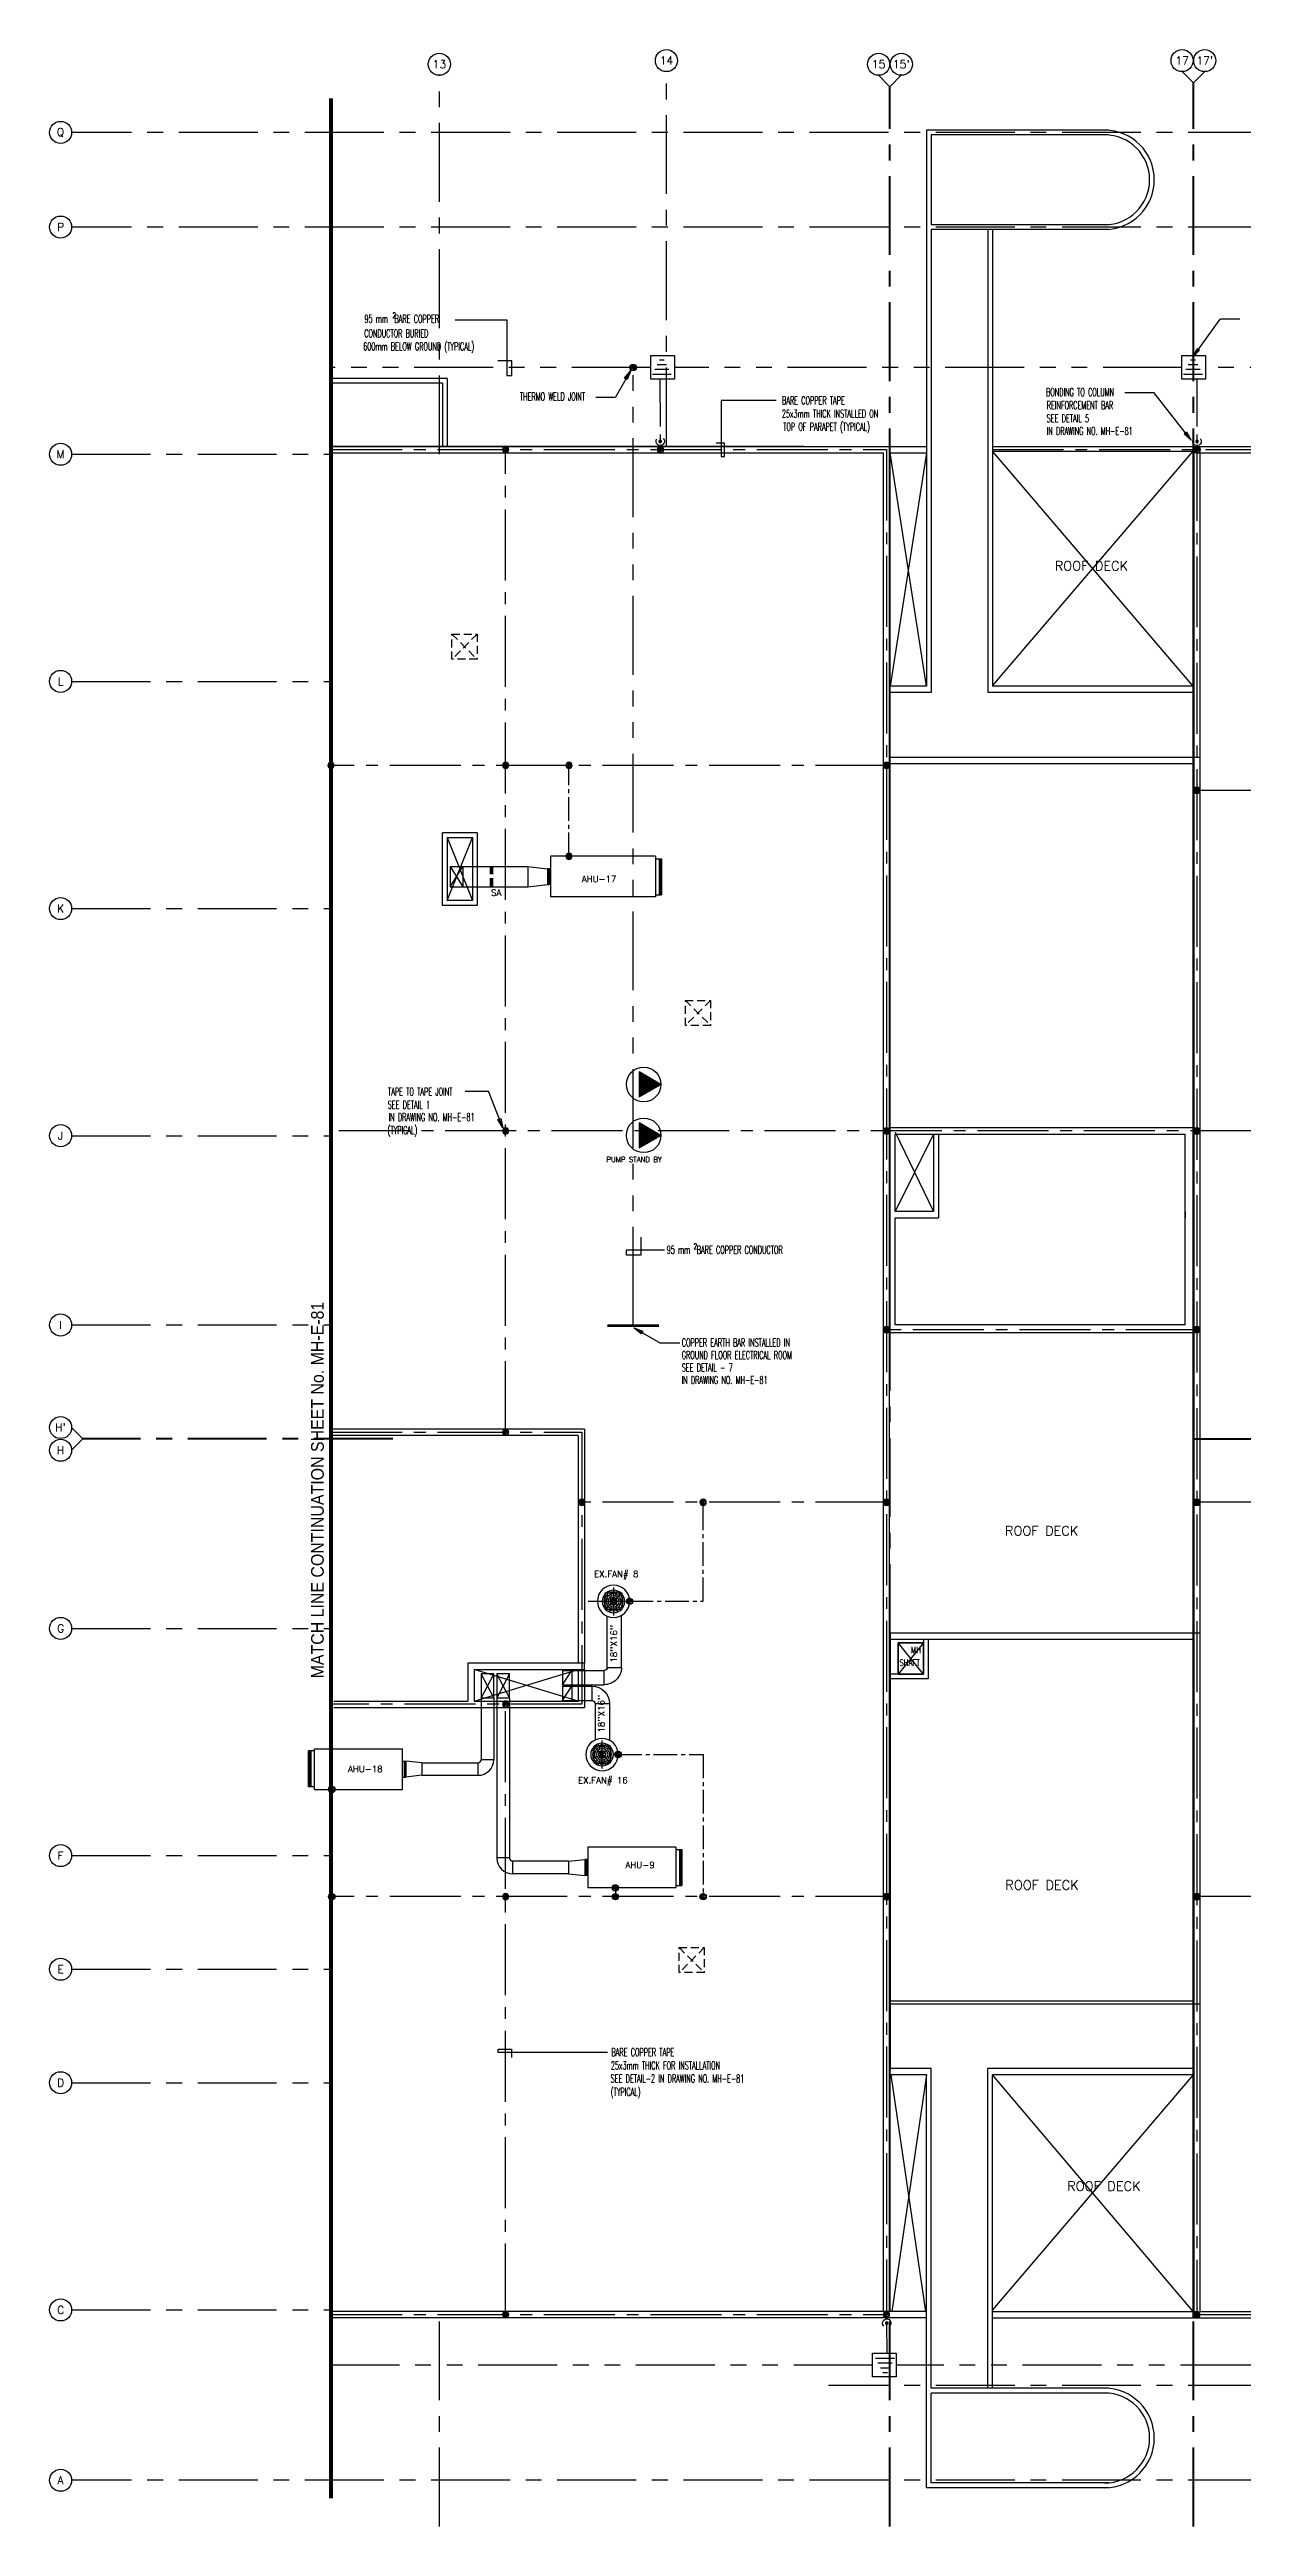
# Model space of a CAD drawing. Extents: x -141293 to -141213.7, y 99698.2 to 99776.7.
# Drawn here: x -141293 to -141255.2, y 99698.2 to 99776.7 of the extents above; entities that cross this region are included whole.
import ezdxf
from ezdxf.enums import TextEntityAlignment as Align

# ---------------------------------------------------------------- set-up
doc = ezdxf.new("R2010")
doc.units = 0
doc.header["$MEASUREMENT"] = 0
for name, pattern in [('CENTER2', [1.125, 0.75, -0.125, 0.125, -0.125]), ('CENTERX2', [4, 2.5, -0.5, 0.5, -0.5]), ('HIDDEN', [0.375, 0.25, -0.125]), ('PHANTOM', [2.5, 1.25, -0.25, 0.25, -0.25, 0.25, -0.25])]:
    doc.linetypes.add(name, pattern=pattern)
doc.layers.get('0').update_dxf_attribs({"linetype": 'CONTINUOUS'})
for name, color, linetype in [('AX', 6, 'CONTINUOUS'), ('AX-CR', 7, 'CONTINUOUS'), ('AX-TXT', 6, 'CONTINUOUS'), ('AXES', 11, 'CENTERX2'), ('BLOCK$0$TXT', 2, 'CONTINUOUS'), ('COL', 9, 'CONTINUOUS'), ('DOOR', 9, 'CONTINUOUS'), ('DOOR-NO', 5, 'CONTINUOUS'), ('DUCT', 3, 'CONTINUOUS'), ('EARTHING', 4, 'PHANTOM'), ('EJ', 11, 'CONTINUOUS'), ('ELEV', 2, 'CONTINUOUS'), ('EXDUCT', 3, 'CONTINUOUS'), ('L-NING', 4, 'CONTINUOUS'), ('PROJ-L', 11, 'CONTINUOUS'), ('RM-NAME', 4, 'CONTINUOUS'), ('ROOF', 7, 'CONTINUOUS'), ('SHAFT', 11, 'CONTINUOUS'), ('TXT1', 2, 'CONTINUOUS'), ('WALL', 3, 'CONTINUOUS')]:
    doc.layers.add(name, color=color, linetype=linetype)
doc.styles.add('BLOCK$0$ROMANS', font='ROMANS.shx', dxfattribs={"width": 0.6, "height": 0.14})
doc.styles.add('ROMANC', font='romanc', dxfattribs={"height": 0.1})
doc.styles.add('ROMANS', font='ROMANS.shx', dxfattribs={"height": 200})
doc.styles.get("Standard").update_dxf_attribs({"font": 'TXT.shx', "height": 200})
doc.styles.add('TTXT', font='swisse.ttf', dxfattribs={"width": 0.6})
doc.dimstyles.get("Standard").update_dxf_attribs({"dimtxt": 0.18, "dimasz": 0.18, "dimexe": 0.18, "dimexo": 0.0625, "dimgap": 0.09, "dimtad": 0, "dimtih": 1, "dimtoh": 1, "dimdec": 4, "dimzin": 0, "dimdsep": 46, "dimtxsty": 'Standard', "dimcen": 0.09, "dimadec": 0, "dimazin": 0, "dimtfac": 1, "dimtdec": 4, "dimtofl": 0, "dimtmove": 0, "dimatfit": 3, "dimfxl": 0, "dimtolj": 1, "dimtzin": 0, "dimarcsym": 0})

# ---------------------------------------------------------------- blocks, each defined once
blk = doc.blocks.new('AXU')
at = {"layer": 'AX-CR'}
blk.add_circle((0, 350), 350, dxfattribs=at)
at = {"layer": 'AX-TXT', "style": 'ROMANS'}
blk.add_attdef('AX', text='', height=250, dxfattribs=at).set_placement((0, 350), align=Align.MIDDLE)
blk = doc.blocks.new('AXL')
at = {"layer": 'AX-CR'}
blk.add_circle((-350, 0), 350, dxfattribs=at)
at = {"layer": 'AX-TXT', "style": 'ROMANS'}
blk.add_attdef('AX', text='', height=250, dxfattribs=at).set_placement((-350, 0), align=Align.MIDDLE)
blk = doc.blocks.new('*X15')
at = {"color": 0}
for p, q in [((91.354, 13.254), (91.434, 13.334)), ((91.362, 13.226), (91.462, 13.327)), ((91.369, 13.304), (91.384, 13.32)), ((91.377, 13.206), (91.483, 13.312)), ((91.398, 13.192), (91.497, 13.291)), ((91.426, 13.185), (91.504, 13.263))]:
    blk.add_line(p, q, dxfattribs=at)
blk = doc.blocks.new('SCC')
at = {"layer": 'L-NING'}
blk.add_circle((0, 0), 0.125, dxfattribs=at)
at = {"layer": 'L-NING', "xscale": 1.666666666666667, "yscale": 1.666666666666667, "zscale": 1.666666666666667}
blk.add_blockref('*X15', (-152.382, -22.099), dxfattribs=at)
blk = doc.blocks.new('*X14')
at = {"color": 0}
for p, q in [((91.35, 13.25), (91.43, 13.33)), ((91.36, 13.23), (91.46, 13.33)), ((91.37, 13.3), (91.38, 13.32)), ((91.38, 13.21), (91.48, 13.31)), ((91.4, 13.19), (91.5, 13.29)), ((91.43, 13.18), (91.5, 13.26))]:
    blk.add_line(p, q, dxfattribs=at)
blk = doc.blocks.new('AXR')
at = {"layer": 'AX-CR'}
blk.add_circle((350, 0), 350, dxfattribs=at)
at = {"layer": 'AX-TXT', "style": 'ROMANS'}
blk.add_attdef('AX', text='', height=250, dxfattribs=at).set_placement((350, 0), align=Align.MIDDLE)
blk = doc.blocks.new('*X18')
at = {"color": 0}
for p, q in [((91.35, 13.25), (91.43, 13.33)), ((91.36, 13.23), (91.46, 13.33)), ((91.37, 13.3), (91.38, 13.32)), ((91.38, 13.21), (91.48, 13.31)), ((91.4, 13.19), (91.5, 13.29)), ((91.43, 13.18), (91.5, 13.26))]:
    blk.add_line(p, q, dxfattribs=at)

msp = doc.modelspace()

# ---------------------------------------------------------------- hatches: boundary and pattern name
at = {"layer": 'AX'}
h = msp.add_hatch(dxfattribs=at)
h.set_pattern_fill('ANSI31', color=2, scale=80, angle=180, style=0)
h.set_pattern_definition([(225.0000004, (-141376.076002, 99838.827347), (0.00707106774, -0.00707106784), [])])
h.paths.add_polyline_path([(-141273.643, 99743.946), (-141274.33, 99744.343), (-141274.33, 99743.549)])
h = msp.add_hatch(dxfattribs=at)
h.set_pattern_fill('ANSI31', color=2, scale=80, angle=180, style=0)
h.set_pattern_definition([(225.0000004, (-141376.076002, 99837.212864), (0.00707106774, -0.00707106784), [])])
h.paths.add_polyline_path([(-141273.643, 99742.332), (-141274.33, 99742.729), (-141274.33, 99741.935)])
at = {"layer": 'DOOR-NO'}
h = msp.add_hatch(dxfattribs=at)
h.set_pattern_fill('ANSI37', color=11, scale=100, angle=180, style=0)
h.set_pattern_definition([(225, (-141282.737499, 99909.951349), (0.0088388347, -0.0088388348), []), (315, (-141282.737499, 99909.951349), (0.0088388347, 0.0088388348), [])])
h.paths.add_polyline_path([(-141277.193, 99750.785), (-141277.243, 99750.785), (-141277.243, 99750.279), (-141277.193, 99750.279)])
h = msp.add_hatch(dxfattribs=at)
h.set_pattern_fill('ANSI37', color=11, scale=100, angle=180, style=0)
h.set_pattern_definition([(315, (-141276.239735, 99881.665313), (-0.0088388347, -0.0088388348), []), (225, (-141276.239735, 99881.665313), (-0.0088388347, 0.0088388348), [])])
h.paths.add_polyline_path([(-141281.785, 99722.499), (-141281.735, 99722.499), (-141281.735, 99721.993), (-141281.785, 99721.993)])
h = msp.add_hatch(dxfattribs=at)
h.set_pattern_fill('ANSI37', color=11, scale=100, angle=180, style=0)
h.set_pattern_definition([(225, (-141281.551735, 99878.544594), (0.0088388347, -0.0088388348), []), (315, (-141281.551735, 99878.544594), (0.0088388347, 0.0088388348), [])])
h.paths.add_polyline_path([(-141276.007, 99719.378), (-141276.057, 99719.378), (-141276.057, 99718.872), (-141276.007, 99718.872)])

# ---------------------------------------------------------------- linework, layer by layer
at = {"layer": 'AX', "color": 2, "linetype": 'HIDDEN'}
for p, q in [((-141279.06, 99750.857), (-141279.06, 99750.207)), ((-141279.026, 99750.857), (-141279.026, 99750.207)), ((-141278.986, 99750.857), (-141278.986, 99750.207))]:
    msp.add_line(p, q, dxfattribs=at)
at = {"layer": 'AX', "color": 2}
for p, q in [((-141274.33, 99744.343), (-141274.33, 99743.549)), ((-141273.643, 99743.946), (-141274.33, 99744.343)), ((-141274.33, 99743.549), (-141273.643, 99743.946)), ((-141274.33, 99742.729), (-141274.33, 99741.935)), ((-141273.643, 99742.332), (-141274.33, 99742.729)), ((-141274.33, 99741.935), (-141273.643, 99742.332))]:
    msp.add_line(p, q, dxfattribs=at)
at = {"layer": 'AX', "color": 3}
for centre, major_axis, start_param, end_param in [((-141274.192, 99743.946), (0.388, 0.388), 5.497787, 11.780972), ((-141274.192, 99742.332), (-0.388, 0.388), 3.926991, 10.210176)]:
    msp.add_ellipse(centre, major_axis=major_axis, ratio=1, start_param=start_param, end_param=end_param, dxfattribs=at)
at = {"layer": 'AXES'}
for p, q in [((-141280.669, 99763.921), (-141280.669, 99775.933)), ((-141273.469, 99764.171), (-141273.469, 99776.05)), ((-141266.393, 99775.583), (-141266.743, 99775.933)), ((-141266.393, 99698.237), (-141266.393, 99775.583)), ((-141266.373, 99775.583), (-141266.023, 99775.933)), ((-141266.373, 99698.237), (-141266.373, 99775.583)), ((-141256.773, 99775.7), (-141257.123, 99776.05)), ((-141256.773, 99698.237), (-141256.773, 99775.7)), ((-141256.773, 99698.237), (-141256.773, 99775.7)), ((-141256.753, 99775.7), (-141256.403, 99776.05)), ((-141256.753, 99698.237), (-141256.753, 99775.7)), ((-141256.753, 99698.237), (-141256.753, 99775.7)), ((-141214.429, 99774.121), (-141292.328, 99774.121)), ((-141214.429, 99771.121), (-141292.328, 99771.121)), ((-141292.328, 99763.921), (-141284.103, 99763.921)), ((-141292.328, 99756.721), (-141284.103, 99756.721)), ((-141292.328, 99749.521), (-141284.103, 99749.521)), ((-141292.328, 99742.321), (-141284.103, 99742.321)), ((-141292.328, 99736.321), (-141284.103, 99736.321)), ((-141291.978, 99732.721), (-141292.328, 99733.071)), ((-141291.978, 99732.701), (-141292.328, 99732.351)), ((-141282.145, 99732.721), (-141291.978, 99732.721)), ((-141282.145, 99732.701), (-141291.978, 99732.701)), ((-141292.328, 99726.701), (-141284.103, 99726.701)), ((-141292.328, 99719.501), (-141284.103, 99719.501)), ((-141292.328, 99715.901), (-141284.103, 99715.901)), ((-141292.328, 99712.301), (-141284.103, 99712.301)), ((-141292.328, 99705.101), (-141284.103, 99705.101)), ((-141280.669, 99698.237), (-141280.669, 99705.101)), ((-141214.429, 99702.701), (-141268.333, 99702.701)), ((-141214.429, 99699.701), (-141292.328, 99699.701))]:
    msp.add_line(p, q, dxfattribs=at)
at = {"layer": 'COL'}
for p, q in [((-141256.773, 99742.571), (-141266.393, 99742.571)), ((-141266.223, 99742.371), (-141257.023, 99742.371)), ((-141264.998, 99739.921), (-141266.223, 99739.921)), ((-141266.223, 99739.721), (-141264.848, 99739.721)), ((-141276.069, 99725.601), (-141279.769, 99725.601)), ((-141279.569, 99725.401), (-141276.069, 99725.401)), ((-141276.069, 99725.401), (-141276.069, 99725.601)), ((-141284.019, 99724.401), (-141279.769, 99724.401)), ((-141284.019, 99724.201), (-141279.769, 99724.201))]:
    msp.add_line(p, q, dxfattribs=at)
msp.add_lwpolyline([(-141276.069, 99725.401), (-141276.069, 99725.601)], dxfattribs=at)
at = {"layer": 'DOOR', "color": 0, "linetype": 'Continuous'}
for p, q in [((-141256.553, 99726.551), (-141266.393, 99726.551)), ((-141256.773, 99726.351), (-141266.393, 99726.351))]:
    msp.add_line(p, q, dxfattribs=at)
at = {"layer": 'DOOR-NO'}
for p, q in [((-141277.143, 99751.177), (-141277.143, 99749.887)), ((-141273.813, 99751.177), (-141277.143, 99751.177)), ((-141273.813, 99751.177), (-141273.813, 99749.887)), ((-141273.813, 99751.098), (-141273.624, 99751.098)), ((-141273.7, 99751.098), (-141273.7, 99749.956)), ((-141273.669, 99751.098), (-141273.669, 99749.956)), ((-141273.651, 99751.107), (-141273.651, 99749.965)), ((-141273.624, 99751.098), (-141273.624, 99749.956)), ((-141273.813, 99749.887), (-141277.143, 99749.887)), ((-141273.813, 99749.956), (-141273.624, 99749.956)), ((-141284.625, 99721.599), (-141284.625, 99722.889)), ((-141284.625, 99721.599), (-141284.625, 99722.889)), ((-141284.625, 99722.889), (-141281.835, 99722.889)), ((-141281.835, 99721.599), (-141281.835, 99722.889)), ((-141284.814, 99721.677), (-141284.814, 99722.82)), ((-141284.625, 99722.82), (-141284.814, 99722.82)), ((-141284.787, 99721.677), (-141284.787, 99722.82)), ((-141284.769, 99721.677), (-141284.769, 99722.82)), ((-141284.737, 99721.677), (-141284.737, 99722.82)), ((-141284.625, 99721.677), (-141284.814, 99721.677)), ((-141284.625, 99721.599), (-141281.835, 99721.599)), ((-141275.957, 99719.77), (-141275.957, 99718.48)), ((-141273.167, 99719.77), (-141275.957, 99719.77)), ((-141273.167, 99719.77), (-141273.167, 99718.48)), ((-141273.167, 99719.77), (-141273.167, 99718.48)), ((-141273.167, 99719.692), (-141272.978, 99719.692)), ((-141273.054, 99719.692), (-141273.054, 99718.549)), ((-141273.023, 99719.692), (-141273.023, 99718.549)), ((-141273.005, 99719.692), (-141273.005, 99718.549)), ((-141272.978, 99719.692), (-141272.978, 99718.549)), ((-141273.167, 99718.48), (-141275.957, 99718.48)), ((-141273.167, 99718.549), (-141272.978, 99718.549))]:
    msp.add_line(p, q, dxfattribs=at)
at = {"layer": 'DOOR-NO', "color": 3}
for p, q in [((-141281.785, 99722.499), (-141281.785, 99721.993)), ((-141281.735, 99722.499), (-141281.735, 99721.993)), ((-141276.057, 99719.378), (-141276.057, 99718.872)), ((-141276.007, 99719.378), (-141276.007, 99718.872))]:
    msp.add_line(p, q, dxfattribs=at)
at = {"layer": 'DUCT'}
for p, q in [((-141280.328, 99750.857), (-141280.328, 99750.207)), ((-141280.328, 99750.857), (-141277.866, 99750.857)), ((-141279.928, 99750.857), (-141279.928, 99750.207)), ((-141277.866, 99750.857), (-141277.243, 99750.785)), ((-141277.866, 99750.857), (-141277.866, 99750.207)), ((-141277.143, 99750.785), (-141277.243, 99750.785)), ((-141280.328, 99750.207), (-141277.866, 99750.207)), ((-141277.866, 99750.207), (-141277.243, 99750.279)), ((-141277.143, 99750.279), (-141277.243, 99750.279)), ((-141275.411, 99727.827), (-141274.883, 99727.827)), ((-141275.411, 99727.299), (-141275.411, 99727.827)), ((-141274.883, 99727.827), (-141274.883, 99727.299)), ((-141274.883, 99727.827), (-141274.883, 99727.299)), ((-141274.883, 99727.299), (-141275.411, 99727.299)), ((-141275.775, 99722.967), (-141275.775, 99722.439)), ((-141275.247, 99722.967), (-141275.775, 99722.967)), ((-141275.247, 99722.439), (-141275.247, 99722.967)), ((-141281.835, 99722.499), (-141281.735, 99722.499)), ((-141281.221, 99722.446), (-141281.735, 99722.499)), ((-141281.221, 99722.446), (-141281.221, 99722.046)), ((-141275.775, 99722.439), (-141275.247, 99722.439)), ((-141281.835, 99721.993), (-141281.735, 99721.993)), ((-141281.221, 99722.046), (-141281.735, 99721.993)), ((-141276.57, 99719.325), (-141276.057, 99719.378)), ((-141276.57, 99719.325), (-141276.57, 99718.925)), ((-141275.957, 99719.378), (-141276.057, 99719.378)), ((-141276.57, 99718.925), (-141276.057, 99718.872)), ((-141275.957, 99718.872), (-141276.057, 99718.872))]:
    msp.add_line(p, q, dxfattribs=at)
at = {"layer": 'DUCT', "color": 2}
for p, q in [((-141280.328, 99750.857), (-141279.928, 99750.207)), ((-141280.328, 99750.207), (-141279.928, 99750.857))]:
    msp.add_line(p, q, dxfattribs=at)
at = {"layer": 'DUCT', "color": 3}
for p, q in [((-141277.243, 99750.785), (-141277.243, 99750.279)), ((-141277.193, 99750.785), (-141277.193, 99750.279))]:
    msp.add_line(p, q, dxfattribs=at)
at = {"layer": 'DUCT', "color": 11}
for p, q in [((-141275.424, 99727.668), (-141275.48, 99727.69)), ((-141275.411, 99727.299), (-141274.883, 99727.827)), ((-141275.313, 99727.624), (-141275.368, 99727.646)), ((-141275.313, 99727.729), (-141275.355, 99727.773)), ((-141275.149, 99727.559), (-141275.271, 99727.686)), ((-141275.149, 99727.559), (-141275.257, 99727.602)), ((-141275.212, 99727.725), (-141275.233, 99727.781)), ((-141275.149, 99727.559), (-141275.19, 99727.669)), ((-141275.149, 99727.559), (-141275.026, 99727.686)), ((-141275.149, 99727.559), (-141275.107, 99727.669)), ((-141275.149, 99727.559), (-141275.041, 99727.602)), ((-141275.147, 99728.001), (-141275.147, 99727.114)), ((-141275.086, 99727.725), (-141275.065, 99727.781)), ((-141274.985, 99727.729), (-141274.943, 99727.773)), ((-141274.985, 99727.624), (-141274.929, 99727.646)), ((-141274.873, 99727.668), (-141274.818, 99727.69)), ((-141274.873, 99727.668), (-141274.818, 99727.69)), ((-141275.956, 99727.563), (-141274.468, 99727.563)), ((-141275.42, 99727.441), (-141275.475, 99727.417)), ((-141275.445, 99727.559), (-141275.385, 99727.559)), ((-141275.31, 99727.489), (-141275.365, 99727.465)), ((-141275.313, 99727.39), (-141275.355, 99727.347)), ((-141275.254, 99727.283), (-141275.275, 99727.227)), ((-141275.149, 99727.56), (-141275.271, 99727.433)), ((-141275.149, 99727.559), (-141275.255, 99727.513)), ((-141275.212, 99727.395), (-141275.233, 99727.339)), ((-141275.149, 99727.56), (-141275.19, 99727.451)), ((-141275.149, 99727.56), (-141275.026, 99727.433)), ((-141275.149, 99727.56), (-141275.107, 99727.451)), ((-141275.149, 99727.559), (-141275.042, 99727.513)), ((-141275.086, 99727.395), (-141275.065, 99727.339)), ((-141275.043, 99727.283), (-141275.022, 99727.227)), ((-141274.987, 99727.489), (-141274.932, 99727.465)), ((-141274.985, 99727.39), (-141274.943, 99727.347)), ((-141274.853, 99727.559), (-141274.913, 99727.559)), ((-141274.877, 99727.441), (-141274.822, 99727.417)), ((-141274.877, 99727.441), (-141274.822, 99727.417)), ((-141275.775, 99722.967), (-141275.247, 99722.439)), ((-141275.677, 99722.876), (-141275.719, 99722.919)), ((-141275.618, 99722.984), (-141275.64, 99723.04)), ((-141275.576, 99722.871), (-141275.597, 99722.928)), ((-141275.511, 99722.266), (-141275.511, 99723.152)), ((-141275.45, 99722.871), (-141275.429, 99722.928)), ((-141275.408, 99722.984), (-141275.386, 99723.04)), ((-141275.349, 99722.876), (-141275.307, 99722.919)), ((-141275.788, 99722.598), (-141275.844, 99722.576)), ((-141275.785, 99722.826), (-141275.839, 99722.85)), ((-141275.809, 99722.707), (-141275.749, 99722.707)), ((-141275.677, 99722.642), (-141275.733, 99722.62)), ((-141275.675, 99722.778), (-141275.73, 99722.802)), ((-141275.677, 99722.537), (-141275.719, 99722.494)), ((-141275.618, 99722.429), (-141275.64, 99722.373)), ((-141275.513, 99722.706), (-141275.636, 99722.833)), ((-141275.513, 99722.707), (-141275.636, 99722.58)), ((-141275.513, 99722.707), (-141275.621, 99722.664)), ((-141275.513, 99722.707), (-141275.62, 99722.754)), ((-141275.576, 99722.542), (-141275.597, 99722.485)), ((-141275.513, 99722.706), (-141275.555, 99722.815)), ((-141275.513, 99722.707), (-141275.555, 99722.598)), ((-141275.513, 99722.706), (-141275.391, 99722.833)), ((-141275.513, 99722.706), (-141275.471, 99722.815)), ((-141275.513, 99722.707), (-141275.407, 99722.754)), ((-141275.513, 99722.707), (-141275.405, 99722.664)), ((-141275.513, 99722.707), (-141275.391, 99722.58)), ((-141275.513, 99722.707), (-141275.471, 99722.598)), ((-141275.45, 99722.542), (-141275.429, 99722.485)), ((-141275.408, 99722.429), (-141275.386, 99722.373)), ((-141275.352, 99722.778), (-141275.297, 99722.802)), ((-141275.349, 99722.642), (-141275.293, 99722.62)), ((-141275.349, 99722.537), (-141275.307, 99722.494)), ((-141275.217, 99722.707), (-141275.277, 99722.707)), ((-141275.242, 99722.826), (-141275.187, 99722.85)), ((-141275.238, 99722.598), (-141275.182, 99722.576)), ((-141275.101, 99722.707), (-141275.157, 99722.707))]:
    msp.add_line(p, q, dxfattribs=at)
at = {"layer": 'DUCT', "color": 1}
for p, q in [((-141275.254, 99727.837), (-141275.275, 99727.893)), ((-141275.043, 99727.837), (-141275.022, 99727.893)), ((-141274.737, 99727.559), (-141274.793, 99727.559)), ((-141274.737, 99727.559), (-141274.793, 99727.559))]:
    msp.add_line(p, q, dxfattribs=at)
at = {"layer": 'DUCT', "linetype": 'ByBlock'}
for p, q in [((-141278.946, 99725.261), (-141279.346, 99724.501)), ((-141278.946, 99724.501), (-141279.346, 99725.261)), ((-141278.446, 99724.501), (-141278.846, 99725.261)), ((-141278.446, 99725.261), (-141278.846, 99724.501)), ((-141279.346, 99724.501), (-141279.346, 99722.516)), ((-141278.946, 99724.501), (-141278.946, 99722.553)), ((-141278.846, 99724.501), (-141278.846, 99719.425)), ((-141278.446, 99724.501), (-141278.446, 99719.425)), ((-141281.221, 99722.446), (-141279.446, 99722.446)), ((-141279.446, 99722.446), (-141279.446, 99722.046)), ((-141279.346, 99722.553), (-141278.946, 99722.553)), ((-141281.221, 99722.046), (-141279.446, 99722.046)), ((-141278.446, 99719.433), (-141278.846, 99719.433)), ((-141278.346, 99719.325), (-141278.346, 99718.925)), ((-141276.57, 99719.325), (-141278.346, 99719.325)), ((-141276.57, 99718.925), (-141278.346, 99718.925))]:
    msp.add_line(p, q, dxfattribs=at)
for points in [[(-141279.346, 99725.261), (-141279.346, 99724.501), (-141278.946, 99724.501), (-141278.946, 99725.261)], [(-141278.846, 99725.261), (-141278.846, 99724.501), (-141278.446, 99724.501), (-141278.446, 99725.261)]]:
    msp.add_lwpolyline(points, close=True, dxfattribs=at)
for centre, radius, start, end in [((-141279.446, 99722.546), 0.1, 270, 0), ((-141279.446, 99722.546), 0.5, 270, 0), ((-141278.346, 99719.425), 0.5, 180, 270), ((-141278.346, 99719.425), 0.1, 180, 270)]:
    msp.add_arc(centre, radius, start, end, dxfattribs=at)
at = {"layer": 'DUCT', "extrusion": (0, 0, -1)}
for centre, major_axis, start_param, end_param in [((-141275.147, 99727.563), (0.362, -0.362), 5.497787, 11.780972), ((-141275.511, 99722.703), (0.362, 0.362), 3.926991, 10.210176)]:
    msp.add_ellipse(centre, major_axis=major_axis, ratio=1, start_param=start_param, end_param=end_param, dxfattribs=at)
at = {"layer": 'DUCT', "color": 11, "extrusion": (0, 0, -1)}
for centre, major_axis, start_param, end_param in [((-141275.147, 99727.559), (0.253, -0.253), 5.497787, 11.780972), ((-141275.147, 99727.559), (-0.211, -0.211), 3.926991, 10.210176), ((-141275.147, 99727.559), (0.168, -0.168), 5.497787, 11.780972), ((-141275.147, 99727.559), (0.126, -0.126), 5.497787, 11.780972), ((-141275.147, 99727.559), (-0.0832, -0.0832), 3.926991, 10.210176), ((-141275.511, 99722.707), (-0.253, 0.253), 5.497787, 11.780972), ((-141275.511, 99722.707), (-0.211, 0.211), 5.497787, 11.780972), ((-141275.511, 99722.707), (0.168, 0.168), 3.926991, 10.210176), ((-141275.511, 99722.707), (-0.126, 0.126), 5.497787, 11.780972), ((-141275.511, 99722.707), (-0.0832, 0.0832), 5.497787, 11.780972)]:
    msp.add_ellipse(centre, major_axis=major_axis, ratio=1, start_param=start_param, end_param=end_param, dxfattribs=at)
at = {"layer": 'EARTHING', "ltscale": 2}
for p, q in [((-141273.968, 99766.671), (-141284.103, 99766.671)), ((-141274.524, 99736.929), (-141274.524, 99766.671)), ((-141257.128, 99766.671), (-141273.218, 99766.671)), ((-141221.478, 99766.671), (-141256.378, 99766.671)), ((-141275.335, 99736.321), (-141273.714, 99736.321)), ((-141275.335, 99736.286), (-141273.714, 99736.286)), ((-141274.524, 99736.321), (-141274.524, 99736.929)), ((-141266.935, 99703.351), (-141284.103, 99703.351)), ((-141244.677, 99703.351), (-141266.185, 99703.351))]:
    msp.add_line(p, q, dxfattribs=at)
at = {"layer": 'EJ', "color": 8}
for p, q in [((-141256.773, 99704.851), (-141256.773, 99764.021)), ((-141256.753, 99704.851), (-141256.753, 99764.171)), ((-141266.393, 99754.121), (-141266.393, 99756.371)), ((-141266.373, 99754.121), (-141266.373, 99756.371)), ((-141266.393, 99742.571), (-141266.393, 99754.121)), ((-141266.373, 99742.571), (-141266.373, 99754.121)), ((-141256.753, 99754.121), (-141256.753, 99736.071)), ((-141266.373, 99739.921), (-141266.373, 99742.571)), ((-141266.393, 99736.621), (-141266.393, 99741.871)), ((-141266.393, 99739.846), (-141266.393, 99736.571)), ((-141266.373, 99736.071), (-141266.373, 99739.721))]:
    msp.add_line(p, q, dxfattribs=at)
at = {"layer": 'EJ'}
for p, q in [((-141266.393, 99712.701), (-141266.393, 99726.551)), ((-141266.393, 99712.701), (-141266.393, 99714.801)), ((-141266.373, 99712.701), (-141266.373, 99714.801))]:
    msp.add_line(p, q, dxfattribs=at)
at = {"layer": 'ELEV', "linetype": 'CENTER2', "const_width": 0.12}
msp.add_lwpolyline([(-141284.103, 99699.13), (-141284.103, 99775.2)], dxfattribs=at)
at = {"layer": 'EXDUCT', "linetype": 'ByBlock'}
for p, q in [((-141275.346, 99725.469), (-141275.346, 99727.092)), ((-141274.896, 99725.469), (-141274.896, 99727.118)), ((-141276.765, 99724.919), (-141276.465, 99725.369)), ((-141276.765, 99725.369), (-141276.765, 99724.919)), ((-141276.765, 99725.369), (-141275.446, 99725.369)), ((-141276.465, 99725.369), (-141276.465, 99724.919)), ((-141275.446, 99724.919), (-141275.446, 99725.369)), ((-141275.346, 99725.469), (-141274.896, 99725.469)), ((-141276.765, 99724.919), (-141275.446, 99724.919)), ((-141276.765, 99724.869), (-141275.827, 99724.869)), ((-141276.765, 99724.419), (-141276.465, 99724.869)), ((-141276.765, 99724.869), (-141276.765, 99724.419)), ((-141276.465, 99724.869), (-141276.465, 99724.419)), ((-141275.827, 99724.419), (-141275.827, 99724.869)), ((-141276.765, 99724.419), (-141275.827, 99724.419)), ((-141275.727, 99724.319), (-141275.277, 99724.319)), ((-141275.727, 99724.319), (-141275.727, 99723.167)), ((-141275.277, 99724.319), (-141275.277, 99723.158))]:
    msp.add_line(p, q, dxfattribs=at)
at = {"layer": 'EXDUCT', "linetype": 'ByBlock', "extrusion": (0, 0, -1)}
for centre, major_axis, start_param, end_param in [((-141275.446, 99725.469), (0.0707, 0.0707), 0.785398, 2.356194), ((-141275.446, 99725.469), (-0.389, 0.389), 2.356194, 3.926991), ((-141275.827, 99724.319), (-0.389, 0.389), 0.785398, 2.356194), ((-141275.827, 99724.319), (-0.0707, 0.0707), 0.785398, 2.356194)]:
    msp.add_ellipse(centre, major_axis=major_axis, ratio=1, start_param=start_param, end_param=end_param, dxfattribs=at)
at = {"layer": 'L-NING', "color": 11, "linetype": 'Continuous'}
for p, q in [((-141255.295, 99768.208), (-141255.912, 99768.208)), ((-141275.703, 99765.733), (-141275.088, 99765.733)), ((-141258.938, 99765.882), (-141258.022, 99765.882)), ((-141279.851, 99743.728), (-141279.113, 99743.728)), ((-141273.047, 99735.746), (-141273.662, 99735.746))]:
    msp.add_line(p, q, dxfattribs=at)
at = {"layer": 'L-NING', "linetype": 'Continuous'}
for p, q in [((-141273.69, 99766.914), (-141273.54, 99766.914)), ((-141256.85, 99766.914), (-141256.7, 99766.914)), ((-141273.915, 99766.464), (-141273.315, 99766.464)), ((-141273.84, 99766.614), (-141273.39, 99766.614)), ((-141273.765, 99766.764), (-141273.465, 99766.764)), ((-141257.075, 99766.464), (-141256.475, 99766.464)), ((-141257, 99766.614), (-141256.55, 99766.614)), ((-141256.925, 99766.764), (-141256.625, 99766.764)), ((-141266.238, 99703.558), (-141266.838, 99703.558)), ((-141266.313, 99703.408), (-141266.763, 99703.408)), ((-141266.388, 99703.258), (-141266.688, 99703.258)), ((-141266.463, 99703.108), (-141266.613, 99703.108))]:
    msp.add_line(p, q, dxfattribs=at)
at = {"layer": 'L-NING', "linetype": 'CENTER2', "ltscale": 2}
for p, q in [((-141273.676, 99766.296), (-141273.671, 99764.331)), ((-141256.656, 99766.296), (-141256.651, 99764.331)), ((-141266.477, 99703.726), (-141266.482, 99704.681))]:
    msp.add_line(p, q, dxfattribs=at)
at = {"layer": 'L-NING', "linetype": 'CENTER2', "ltscale": 3}
for p, q in [((-141284.103, 99764.071), (-141266.493, 99764.071)), ((-141278.569, 99732.921), (-141278.569, 99764.071)), ((-141266.493, 99764.071), (-141266.493, 99704.951)), ((-141263.128, 99764.071), (-141224.235, 99764.071)), ((-141256.653, 99764.06), (-141256.653, 99704.851)), ((-141266.493, 99754.06), (-141284.103, 99754.06)), ((-141224.235, 99753.268), (-141256.653, 99753.268)), ((-141224.235, 99742.471), (-141284.103, 99742.471)), ((-141256.653, 99736.171), (-141266.493, 99736.171)), ((-141284.103, 99732.921), (-141276.153, 99732.921)), ((-141276.153, 99732.921), (-141276.153, 99724.301)), ((-141266.493, 99730.7), (-141276.153, 99730.7)), ((-141224.235, 99730.7), (-141256.653, 99730.7)), ((-141276.153, 99724.301), (-141284.103, 99724.301)), ((-141278.569, 99704.951), (-141278.569, 99724.301)), ((-141266.493, 99718.2), (-141284.103, 99718.2)), ((-141224.235, 99718.2), (-141256.653, 99718.2)), ((-141284.103, 99704.951), (-141266.493, 99704.951)), ((-141256.653, 99704.951), (-141224.235, 99704.951))]:
    msp.add_line(p, q, dxfattribs=at)
at = {"layer": 'L-NING', "linetype": 'CENTER2'}
for p, q in [((-141276.56, 99751.177), (-141276.56, 99754.06)), ((-141272.307, 99727.563), (-141272.307, 99730.7)), ((-141274.636, 99727.563), (-141272.307, 99727.563)), ((-141275, 99722.707), (-141272.307, 99722.707)), ((-141272.307, 99722.707), (-141272.307, 99718.2)), ((-141284.079, 99721.599), (-141284.079, 99718.2)), ((-141275.088, 99718.48), (-141275.088, 99718.2))]:
    msp.add_line(p, q, dxfattribs=at)
at = {"layer": 'L-NING', "color": 11, "linetype": 'Continuous'}
for points in [[(-141280.173, 99768.178), (-141278.53, 99768.178), (-141278.53, 99766.414), (-141278.376, 99766.414), (-141278.376, 99766.886), (-141278.817, 99766.886)], [(-141269.994, 99765.628), (-141271.734, 99765.628), (-141271.734, 99763.852), (-141271.63, 99763.852), (-141271.63, 99764.268), (-141271.89, 99764.268)], [(-141273.531, 99738.695), (-141274.748, 99738.695), (-141274.748, 99738.541), (-141274.276, 99738.541), (-141274.276, 99739.107)], [(-141275.339, 99713.26), (-141278.801, 99713.26), (-141278.801, 99713.365), (-141278.384, 99713.365), (-141278.384, 99713.104)]]:
    msp.add_lwpolyline(points, dxfattribs=at)
at = {"layer": 'L-NING', "linetype": 'Continuous'}
for points in [[(-141273.968, 99766.296), (-141273.968, 99767.046), (-141273.218, 99767.046), (-141273.218, 99766.296)], [(-141257.128, 99766.296), (-141257.128, 99767.046), (-141256.378, 99767.046), (-141256.378, 99766.296)], [(-141266.185, 99703.726), (-141266.185, 99702.976), (-141266.935, 99702.976), (-141266.935, 99703.726)]]:
    msp.add_lwpolyline(points, close=True, dxfattribs=at)
at = {"layer": 'L-NING', "extrusion": (0, 0, -1)}
for centre, major_axis in [((-141273.667, 99764.327), (-0.083, -0.104)), ((-141256.647, 99764.327), (-0.083, -0.104)), ((-141266.486, 99704.684), (0.083, 0.104))]:
    msp.add_ellipse(centre, major_axis=major_axis, ratio=1, start_param=-3.031545, end_param=1.428202, dxfattribs=at)
for centre, major_axis in [((-141273.667, 99764.327), (-0.0312, 0.025)), ((-141256.647, 99764.327), (-0.0312, 0.025)), ((-141266.486, 99704.684), (0.0312, -0.025))]:
    msp.add_ellipse(centre, major_axis=major_axis, ratio=1, dxfattribs=at)
at = {"layer": 'PROJ-L', "linetype": 'Continuous'}
for p, q in [((-141280.419, 99766.321), (-141284.103, 99766.321)), ((-141280.419, 99766.321), (-141284.103, 99766.321)), ((-141280.569, 99766.171), (-141284.103, 99766.171)), ((-141280.569, 99766.171), (-141284.103, 99766.171)), ((-141280.569, 99766.171), (-141280.569, 99764.171)), ((-141280.569, 99766.171), (-141280.569, 99764.171)), ((-141280.419, 99766.321), (-141280.419, 99764.171)), ((-141280.419, 99766.321), (-141280.419, 99764.171))]:
    msp.add_line(p, q, dxfattribs=at)
at = {"layer": 'ROOF'}
for p, q in [((-141265.228, 99774.196), (-141265.228, 99771.046)), ((-141259.453, 99774.196), (-141265.228, 99774.196)), ((-141265.078, 99774.046), (-141265.078, 99771.196)), ((-141259.453, 99774.046), (-141265.078, 99774.046)), ((-141265.228, 99771.046), (-141265.228, 99756.571)), ((-141259.453, 99771.196), (-141265.078, 99771.196)), ((-141265.078, 99771.046), (-141265.078, 99756.371)), ((-141259.453, 99771.046), (-141265.078, 99771.046)), ((-141263.278, 99771.046), (-141263.278, 99756.371)), ((-141263.128, 99771.046), (-141263.128, 99756.571)), ((-141284.103, 99764.171), (-141265.228, 99764.171)), ((-141269.114, 99764.171), (-141284.103, 99764.171)), ((-141284.103, 99763.971), (-141266.593, 99763.971)), ((-141266.593, 99705.051), (-141266.593, 99763.971)), ((-141266.393, 99705.051), (-141266.393, 99764.171)), ((-141266.373, 99756.571), (-141266.373, 99764.171)), ((-141266.373, 99763.971), (-141265.228, 99763.971)), ((-141263.128, 99764.171), (-141224.103, 99764.171)), ((-141263.128, 99764.021), (-141256.773, 99764.021)), ((-141256.753, 99764.171), (-141256.753, 99704.851)), ((-141256.553, 99763.971), (-141224.303, 99763.971)), ((-141256.553, 99705.051), (-141256.553, 99763.971)), ((-141265.078, 99756.371), (-141266.393, 99756.371)), ((-141265.228, 99756.571), (-141266.373, 99756.571)), ((-141256.773, 99756.371), (-141263.278, 99756.371)), ((-141256.773, 99756.571), (-141263.128, 99756.571)), ((-141256.773, 99756.571), (-141256.773, 99756.371)), ((-141266.373, 99754.321), (-141256.553, 99754.321)), ((-141266.373, 99754.121), (-141256.753, 99754.121)), ((-141256.753, 99732.721), (-141224.103, 99732.721)), ((-141256.753, 99732.701), (-141224.103, 99732.701)), ((-141266.373, 99726.551), (-141266.373, 99712.701)), ((-141266.393, 99714.901), (-141256.773, 99714.901)), ((-141266.393, 99714.801), (-141256.553, 99714.801)), ((-141265.078, 99712.751), (-141266.373, 99712.751)), ((-141266.373, 99705.051), (-141266.373, 99712.751)), ((-141265.078, 99702.616), (-141265.078, 99712.751)), ((-141263.278, 99702.616), (-141263.278, 99712.751)), ((-141256.773, 99712.751), (-141263.278, 99712.751)), ((-141265.228, 99712.551), (-141266.373, 99712.551)), ((-141265.228, 99702.616), (-141265.228, 99712.551)), ((-141263.128, 99702.616), (-141263.128, 99712.551)), ((-141256.773, 99712.551), (-141263.128, 99712.551))]:
    msp.add_line(p, q, dxfattribs=at)
at = {"layer": 'ROOF', "linetype": 'Continuous'}
for p, q in [((-141266.223, 99742.434), (-141264.998, 99739.921)), ((-141264.998, 99742.371), (-141266.223, 99739.921))]:
    msp.add_line(p, q, dxfattribs=at)
at = {"layer": 'ROOF', "color": 0, "linetype": 'Continuous'}
for p, q in [((-141265.228, 99705.051), (-141284.103, 99705.051)), ((-141265.228, 99704.851), (-141284.103, 99704.851)), ((-141263.128, 99705.051), (-141256.773, 99705.051)), ((-141263.128, 99704.851), (-141256.773, 99704.851)), ((-141256.753, 99704.851), (-141224.103, 99704.851)), ((-141256.553, 99705.051), (-141224.303, 99705.051)), ((-141265.228, 99699.466), (-141265.228, 99702.616)), ((-141259.453, 99702.616), (-141265.078, 99702.616)), ((-141265.078, 99699.616), (-141265.078, 99702.466)), ((-141259.453, 99702.466), (-141265.078, 99702.466)), ((-141259.453, 99699.466), (-141265.228, 99699.466)), ((-141259.453, 99699.616), (-141265.078, 99699.616))]:
    msp.add_line(p, q, dxfattribs=at)
at = {"layer": 'ROOF'}
for radius, end in [(1.575, 89.94168), (1.425, 89.9495)]:
    msp.add_arc((-141259.577, 99772.621), radius, 269.99997, end, dxfattribs=at)
at = {"layer": 'ROOF', "color": 0, "linetype": 'Continuous'}
for radius, end in [(1.575, 89.94167), (1.425, 89.9495)]:
    msp.add_arc((-141259.577, 99701.041), radius, 269.99997, end, dxfattribs=at)
at = {"layer": 'SHAFT', "linetype": 'Continuous'}
for p, q in [((-141265.228, 99756.571), (-141266.373, 99763.971)), ((-141265.228, 99763.971), (-141266.373, 99756.571)), ((-141256.773, 99756.571), (-141263.128, 99764.021)), ((-141256.773, 99712.551), (-141263.128, 99705.101)), ((-141256.773, 99705.051), (-141263.128, 99712.551))]:
    msp.add_line(p, q, dxfattribs=at)
at = {"layer": 'SHAFT'}
for p, q in [((-141263.128, 99756.581), (-141256.773, 99764.021)), ((-141280.419, 99751.771), (-141279.619, 99749.771)), ((-141280.419, 99749.771), (-141279.619, 99751.771)), ((-141279.569, 99724.401), (-141276.269, 99725.401)), ((-141276.269, 99724.401), (-141279.569, 99725.401)), ((-141266.353, 99712.551), (-141265.257, 99705.051)), ((-141265.228, 99712.551), (-141266.324, 99705.051))]:
    msp.add_line(p, q, dxfattribs=at)
at = {"layer": 'SHAFT', "linetype": 'HIDDEN'}
for p, q in [((-141279.469, 99758.221), (-141280.269, 99757.421)), ((-141280.269, 99758.221), (-141279.469, 99757.421)), ((-141272.069, 99746.611), (-141272.869, 99745.811)), ((-141272.869, 99746.611), (-141272.069, 99745.811)), ((-141273.069, 99715.791), (-141273.069, 99716.591)), ((-141273.069, 99716.591), (-141272.269, 99716.591)), ((-141272.269, 99716.591), (-141273.069, 99715.791)), ((-141273.069, 99716.591), (-141272.269, 99715.791)), ((-141272.269, 99716.591), (-141272.269, 99715.791)), ((-141272.269, 99715.791), (-141273.069, 99715.791))]:
    msp.add_line(p, q, dxfattribs=at)
at = {"layer": 'SHAFT', "linetype": 'ByBlock'}
for p, q in [((-141265.323, 99725.251), (-141266.123, 99726.251)), ((-141265.323, 99726.251), (-141266.123, 99725.251))]:
    msp.add_line(p, q, dxfattribs=at)
at = {"layer": 'SHAFT', "linetype": 'HIDDEN'}
for points in [[(-141280.269, 99758.221), (-141279.469, 99758.221), (-141279.469, 99757.421), (-141280.269, 99757.421)], [(-141272.869, 99746.611), (-141272.069, 99746.611), (-141272.069, 99745.811), (-141272.869, 99745.811)]]:
    msp.add_lwpolyline(points, close=True, dxfattribs=at)
at = {"layer": 'SHAFT', "color": 7, "linetype": 'Continuous'}
for points in [[(-141265.323, 99726.351), (-141265.323, 99725.251), (-141266.373, 99725.251)], [(-141265.173, 99726.351), (-141265.173, 99725.101), (-141266.373, 99725.101)]]:
    msp.add_lwpolyline(points, dxfattribs=at)
at = {"layer": 'SHAFT', "linetype": 'ByBlock'}
msp.add_lwpolyline([(-141265.323, 99726.251), (-141266.123, 99726.251), (-141266.123, 99725.251), (-141265.323, 99725.251)], close=True, dxfattribs=at)
msp.add_lwpolyline([(-141265.323, 99726.251), (-141266.123, 99726.251), (-141266.123, 99725.251), (-141265.323, 99725.251)], close=True, dxfattribs=at)
at = {"layer": 'SHAFT', "linetype": 'ByBlock', "ltscale": 0.3}
msp.add_lwpolyline([(-141265.323, 99725.251), (-141266.123, 99725.251), (-141266.123, 99726.251), (-141265.323, 99726.251)], close=True, dxfattribs=at)
at = {"layer": 'WALL'}
for p, q in [((-141280.569, 99749.621), (-141280.569, 99751.921)), ((-141279.469, 99751.921), (-141280.569, 99751.921)), ((-141280.419, 99751.771), (-141279.619, 99751.771)), ((-141280.419, 99751.771), (-141280.419, 99749.771)), ((-141279.619, 99751.771), (-141279.619, 99749.771)), ((-141279.469, 99751.921), (-141279.469, 99749.621)), ((-141279.469, 99749.621), (-141280.569, 99749.621)), ((-141279.619, 99749.771), (-141280.419, 99749.771)), ((-141256.773, 99742.571), (-141256.773, 99736.071)), ((-141266.223, 99739.921), (-141266.223, 99742.371)), ((-141264.998, 99742.371), (-141264.998, 99739.921)), ((-141264.848, 99742.371), (-141264.848, 99739.721)), ((-141257.023, 99736.321), (-141257.023, 99742.371)), ((-141266.223, 99736.321), (-141266.223, 99739.721)), ((-141257.023, 99739.921), (-141257.023, 99739.721)), ((-141257.023, 99736.321), (-141266.223, 99736.321)), ((-141256.773, 99736.071), (-141266.373, 99736.071)), ((-141276.069, 99733.021), (-141284.103, 99733.021)), ((-141276.269, 99732.821), (-141284.103, 99732.821)), ((-141276.269, 99732.821), (-141276.269, 99730.801)), ((-141276.069, 99733.021), (-141276.069, 99730.801)), ((-141276.269, 99730.801), (-141276.269, 99725.601)), ((-141276.069, 99730.801), (-141276.069, 99725.601)), ((-141279.769, 99725.601), (-141279.769, 99724.401)), ((-141279.769, 99725.401), (-141279.769, 99724.401)), ((-141279.569, 99725.401), (-141279.569, 99724.401)), ((-141279.569, 99725.401), (-141279.569, 99724.401)), ((-141276.269, 99725.401), (-141276.269, 99724.401)), ((-141276.269, 99725.401), (-141276.269, 99724.401)), ((-141276.069, 99725.401), (-141276.069, 99724.201)), ((-141284.019, 99724.401), (-141280.069, 99724.401)), ((-141284.019, 99724.201), (-141280.069, 99724.201)), ((-141282.469, 99724.401), (-141279.769, 99724.401)), ((-141282.469, 99724.401), (-141280.069, 99724.401)), ((-141282.469, 99724.201), (-141276.069, 99724.201)), ((-141282.469, 99724.201), (-141280.069, 99724.201)), ((-141279.569, 99724.401), (-141279.205, 99724.401)), ((-141279.569, 99724.401), (-141276.269, 99724.401))]:
    msp.add_line(p, q, dxfattribs=at)

# ---------------------------------------------------------------- block references
at = {"layer": 'AX', "xscale": 0.0009999999892897904, "yscale": 0.0009999999892897904, "zscale": 0.001}
for name, p, values in [('AXU', (-141280.669, 99775.933), {'AX': '13'}), ('AXU', (-141280.669, 99775.933), {'AX': '13'}), ('AXL', (-141292.328, 99774.121), {'AX': 'Q'}), ('AXL', (-141292.328, 99771.121), {'AX': 'P'}), ('AXL', (-141292.328, 99705.101), {'AX': 'C'}), ('AXL', (-141292.328, 99699.701), {'AX': 'A'})]:
    msp.add_blockref(name, p, dxfattribs=at).add_auto_attribs(values)
at = {"layer": 'AXES', "yscale": 0.0009999999892897904, "zscale": 0.001}
for name, p, xscale, values in [('AXU', (-141280.669, 99775.933), 0.0009999999892897904, {'AX': '13'}), ('AXU', (-141280.669, 99775.933), 0.0009999999892897904, {'AX': '13'}), ('AXU', (-141273.469, 99776.05), 0.001000000047497451, {'AX': '14'}), ('AXU', (-141266.743, 99775.933), 0.0009999999892897904, {'AX': '15'}), ('AXU', (-141266.023, 99775.933), 0.0009999999892897904, {'AX': "15'"}), ('AXU', (-141257.123, 99776.05), 0.0009999999892897904, {'AX': '17'}), ('AXU', (-141256.403, 99776.05), 0.0009999999892897904, {'AX': "17'"}), ('AXR', (-141293.028, 99763.921), 0.001000000047497451, {'AX': 'M'}), ('AXR', (-141293.028, 99756.721), 0.001000000047497451, {'AX': 'L'}), ('AXR', (-141293.028, 99749.521), 0.001000000047497451, {'AX': 'K'}), ('AXR', (-141293.028, 99742.321), 0.001000000047497451, {'AX': 'J'}), ('AXR', (-141293.028, 99736.321), 0.001000000047497451, {'AX': 'I'}), ('AXR', (-141293.028, 99733.071), 0.001000000047497451, {'AX': "H'"}), ('AXR', (-141293.028, 99732.351), 0.001000000047497451, {'AX': 'H'}), ('AXR', (-141293.028, 99726.701), 0.001000000047497451, {'AX': 'G'}), ('AXR', (-141293.028, 99719.501), 0.001000000047497451, {'AX': 'F'}), ('AXR', (-141293.028, 99715.901), 0.001000000047497451, {'AX': 'E'}), ('AXR', (-141293.028, 99712.301), 0.001000000047497451, {'AX': 'D'})]:
    msp.add_blockref(name, p, dxfattribs=dict(at, xscale=xscale)).add_auto_attribs(values)
at = {"layer": 'L-NING', "linetype": 'CENTER2', "yscale": 0.7999999999883585, "zscale": 0.7999999999999999}
for p, xscale, rotation in [((-141274.524, 99766.671), 0.7999999999858549, 308.7187866719329), ((-141278.569, 99764.071), -0.7999999999963932, 315.5352127459086), ((-141273.66, 99764.06), -0.7999999999858549, 51.28121332806711), ((-141256.639, 99764.06), -0.7999999999858549, 51.28121332806711), ((-141284.103, 99754.06), -0.7999999999963932, 315.5352127459086), ((-141278.569, 99754.06), -0.7999999999963932, 315.5352127459086), ((-141276.56, 99754.06), -0.7999999999963932, 135.5352127459087), ((-141266.493, 99754.06), -0.7999999999963932, 315.5352127459086), ((-141256.653, 99753.268), -0.7999999999963932, 315.5352127459086), ((-141276.56, 99751.177), -0.7999999999963932, 135.5352127459087), ((-141278.569, 99742.471), -0.7999999999858549, 51.28121332806711), ((-141266.493, 99742.471), -0.7999999999963932, 315.5352127459086), ((-141256.653, 99742.471), -0.7999999999963932, 315.5352127459086), ((-141266.493, 99736.171), -0.7999999999963932, 315.5352127459086), ((-141256.653, 99736.171), -0.7999999999963932, 315.5352127459086), ((-141278.569, 99732.921), -0.7999999999858549, 51.28121332806711), ((-141276.153, 99730.7), -0.7999999999963932, 315.5352127459086), ((-141272.307, 99730.7), -0.7999999999858549, 231.2812133280671), ((-141266.493, 99730.7), -0.7999999999963932, 315.5352127459086), ((-141256.653, 99730.7), -0.7999999999963932, 315.5352127459086), ((-141274.636, 99727.563), 0.7999999999858549, 308.7187866719329), ((-141278.569, 99724.301), -0.7999999999858549, 51.28121332806711), ((-141275, 99722.707), 0.7999999999858549, 308.7187866719329), ((-141284.079, 99721.599), 0.7999999999858549, 308.7187866719329), ((-141284.079, 99718.2), 0.7999999999858549, 308.7187866719329), ((-141278.569, 99718.2), -0.7999999999963932, 315.5352127459086), ((-141275.088, 99718.48), 0.7999999999858549, 308.7187866719329), ((-141275.088, 99718.2), 0.7999999999858549, 308.7187866719329), ((-141272.307, 99718.2), 0.7999999999858549, 308.7187866719329), ((-141266.493, 99718.2), -0.7999999999963932, 315.5352127459086), ((-141256.653, 99718.2), -0.7999999999963932, 315.5352127459086), ((-141278.569, 99704.951), -0.7999999999963932, 315.5352127459086), ((-141266.493, 99704.951), -0.7999999999858549, 231.2812133280671), ((-141256.653, 99704.951), -0.7999999999963932, 315.5352127459086)]:
    msp.add_blockref('SCC', p, dxfattribs=dict(at, xscale=xscale, rotation=rotation))
at = {"layer": 'L-NING', "xscale": 0.5333333333381414, "yscale": 0.5333333333255723, "zscale": 0.5333333333333333}
for name, p, rotation in [('*X14', (-141261.303, 99716.632), 96.28121332910509), ('*X14', (-141244.282, 99716.632), 96.28121332910509), ('*X18', (-141278.85, 99752.38), 276.2812133291051)]:
    msp.add_blockref(name, p, dxfattribs=dict(at, rotation=rotation))

# ---------------------------------------------------------------- texts
at = {"layer": 'BLOCK$0$TXT', "style": 'BLOCK$0$ROMANS', "width": 0.6}
for s, height, p in [('2', 0.175, (-141282.156, 99768.239)), ('CONDUCTOR BURIED ', 0.25, (-141283.05, 99767.626)), ('95 mm  BARE COPPER', 0.25, (-141283.043, 99768.089)), ('600mm BELOW GROUND (TYPICAL)', 0.25, (-141283.082, 99767.214)), ('THERMO WELD JOINT', 0.25, (-141278.116, 99765.625)), ('25x3mm THICK INSTALLED ON ', 0.25, (-141269.808, 99765.083)), ('BARE COPPER TAPE', 0.25, (-141269.806, 99765.503)), ('BONDING TO COLUMN', 0.25, (-141261.433, 99765.766)), ('REINFORCEMENT BAR', 0.25, (-141261.413, 99765.351)), ('TOP OF PARAPET (TYPICAL)', 0.25, (-141269.769, 99764.668)), ('SEE DETAIL 5 ', 0.25, (-141261.414, 99764.935)), ('IN DRAWING NO. MH-E-81', 0.25, (-141261.414, 99764.534)), ('TAPE TO TAPE JOINT', 0.25, (-141282.298, 99743.593)), ('SEE DETAIL 1 ', 0.25, (-141282.306, 99743.177)), ('(TYPICAL)', 0.25, (-141282.311, 99742.373)), ('IN DRAWING NO. MH-E-81', 0.25, (-141282.28, 99742.785)), ('95 mm  BARE COPPER CONDUCTOR', 0.25, (-141273.461, 99738.578)), ('2', 0.175, (-141272.609, 99738.727)), ('COPPER EARTH BAR INSTALLED IN', 0.25, (-141272.984, 99735.639)), ('GROUND FLOOR ELECTRICAL ROOM ', 0.25, (-141272.984, 99735.242)), ('IN DRAWING NO. MH-E-81', 0.25, (-141272.991, 99734.451)), ('SEE DETAIL - 7 ', 0.25, (-141272.984, 99734.845)), ('25x3mm THICK FOR INSTALLATION', 0.25, (-141275.23, 99712.725)), ('BARE COPPER TAPE', 0.25, (-141275.212, 99713.145)), ('SEE DETAIL-2 IN DRAWING NO. MH-E-81', 0.25, (-141275.238, 99712.31)), ('(TYPICAL)', 0.25, (-141275.235, 99711.888))]:
    msp.add_text(s, height=height, dxfattribs=at).set_placement(p)
at = {"layer": 'RM-NAME', "color": 9, "style": 'ROMANC', "width": 1}
for p in [(-141259.996, 99760.386), (-141261.573, 99729.799), (-141261.562, 99718.57), (-141259.601, 99709.026)]:
    msp.add_text('ROOF DECK', height=0.3, dxfattribs=at).set_placement(p, align=Align.MIDDLE)
at = {"layer": 'RM-NAME', "style": 'ROMANS', "width": 1}
for s, height, p in [('AHU-17', 0.2, (-141275.605, 99750.453)), ('SA', 0.2, (-141278.866, 99750.022)), ('PUMP STAND BY', 0.16, (-141274.494, 99741.567)), ('EX.FAN# 8', 0.2, (-141275.063, 99728.41)), ('AHU-18', 0.2, (-141283.017, 99722.246)), ('EX.FAN# 16', 0.2, (-141275.486, 99721.875)), ('AHU-9', 0.2, (-141274.305, 99719.207))]:
    msp.add_text(s, height=height, dxfattribs=at).set_placement(p, align=Align.MIDDLE)
for p in [(-141275.139, 99726.219), (-141275.534, 99724.002)]:
    msp.add_text("18''X16''", height=0.2, rotation=90, dxfattribs=at).set_placement(p, align=Align.MIDDLE)
at = {"layer": 'SHAFT', "linetype": 'ByBlock', "style": 'ROMANS', "width": 0.8}
for s, p in [('MH', (-141265.56, 99726.019)), ('SHAFT', (-141265.761, 99725.619))]:
    msp.add_text(s, height=0.2, dxfattribs=at).set_placement(p, align=Align.MIDDLE)
at = {"layer": 'TXT1', "color": 6, "style": 'TTXT', "width": 0.9}
msp.add_text('MATCH LINE CONTINUATION SHEET No. MH-E-81', height=0.40118, rotation=90, dxfattribs=at).set_placement((-141284.334, 99725.12))

# ---------------------------------------------------------------- leaders
at = {"layer": 'L-NING', "color": 11, "linetype": 'Continuous'}
for points in [[(-141256.785, 99767.003), (-141255.912, 99768.208)], [(-141274.603, 99766.572), (-141275.088, 99765.733)], [(-141256.833, 99764.367), (-141258.022, 99765.882)], [(-141278.66, 99742.571), (-141279.113, 99743.728)], [(-141274.502, 99736.231), (-141273.662, 99735.746)]]:
    msp.add_leader(points, dimstyle='Standard', override={"dimasz": 0.3, "dimexo": 0.063, "dimclrd": 11, "dimclre": 11, "dimldrblk": 'CLOSED'}, dxfattribs=at)

doc.saveas('drawing.dxf')
